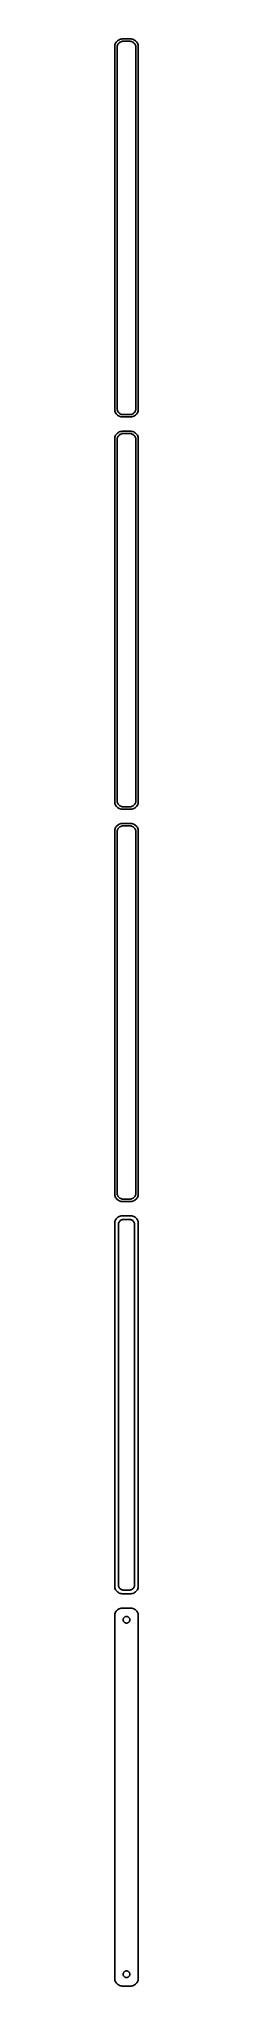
# Model space of a CAD drawing. Header units: metres. Extents: x -8 to 8, y 1125 to 2361.
import ezdxf

# ---------------------------------------------------------------- set-up
doc = ezdxf.new("R2010")
doc.units = ezdxf.units.M

msp = doc.modelspace()

# ---------------------------------------------------------------- linework, layer by layer
for p, q in [((-4.04507, 2360.76), (-4.62889, 2360.52)), ((-3.4369, 2360.91), (-4.04507, 2360.76)), ((-2.81395, 2360.99), (-3.4369, 2360.91)), ((2.81395, 2360.99), (-2.81395, 2360.99)), ((3.4369, 2360.91), (2.81395, 2360.99)), ((4.04507, 2360.76), (3.4369, 2360.91)), ((4.62889, 2360.52), (4.04507, 2360.76)), ((-7.46057, 2356.63), (-7.5, 2356)), ((-7.5, 2356), (-7.5, 2126)), ((-7.34291, 2357.24), (-7.46057, 2356.63)), ((-7.14888, 2357.84), (-7.34291, 2357.24)), ((-6.88153, 2358.41), (-7.14888, 2357.84)), ((-6.54507, 2358.94), (-6.88153, 2358.41)), ((-6.14484, 2359.42), (-6.54507, 2358.94)), ((-5.68712, 2359.85), (-6.14484, 2359.42)), ((-6, 2355.5), (-5.96844, 2356)), ((-6, 2126.5), (-6, 2355.5)), ((-5.96844, 2356), (-5.87433, 2356.49)), ((-5.87433, 2356.49), (-5.7191, 2356.97)), ((-5.7191, 2356.97), (-5.50522, 2357.43)), ((-5.17912, 2360.22), (-5.68712, 2359.85)), ((-5.50522, 2357.43), (-5.23605, 2357.85)), ((-5.23605, 2357.85), (-4.91586, 2358.24)), ((-4.62889, 2360.52), (-5.17912, 2360.22)), ((-4.91586, 2358.24), (-4.54968, 2358.58)), ((-4.54968, 2358.58), (-4.1433, 2358.88)), ((-4.1433, 2358.88), (-3.70311, 2359.12)), ((-3.70311, 2359.12), (-3.23605, 2359.3)), ((-3.23605, 2359.3), (-2.74951, 2359.43)), ((-2.74951, 2359.43), (-2.25116, 2359.49)), ((-2.25116, 2359.49), (2.25116, 2359.49)), ((2.25116, 2359.49), (2.74951, 2359.43)), ((2.74951, 2359.43), (3.23605, 2359.3)), ((3.23605, 2359.3), (3.70311, 2359.12)), ((3.70311, 2359.12), (4.1433, 2358.88)), ((4.1433, 2358.88), (4.54968, 2358.58)), ((4.54968, 2358.58), (4.91586, 2358.24)), ((5.17912, 2360.22), (4.62889, 2360.52)), ((4.91586, 2358.24), (5.23605, 2357.85)), ((5.68712, 2359.85), (5.17912, 2360.22)), ((5.23605, 2357.85), (5.50522, 2357.43)), ((5.50522, 2357.43), (5.7191, 2356.97)), ((6.14484, 2359.42), (5.68712, 2359.85)), ((5.7191, 2356.97), (5.87433, 2356.49)), ((5.87433, 2356.49), (5.96844, 2356)), ((5.96844, 2356), (6, 2355.5)), ((6, 2355.5), (6, 2126.5)), ((6.54507, 2358.94), (6.14484, 2359.42)), ((6.88153, 2358.41), (6.54507, 2358.94)), ((7.14888, 2357.84), (6.88153, 2358.41)), ((7.34291, 2357.24), (7.14888, 2357.84)), ((7.46057, 2356.63), (7.34291, 2357.24)), ((7.5, 2356), (7.46057, 2356.63)), ((7.5, 2126), (7.5, 2356)), ((-7.5, 2126), (-7.46057, 2125.37)), ((-5.96844, 2126), (-6, 2126.5)), ((-5.87433, 2125.51), (-5.96844, 2126)), ((5.96844, 2126), (5.87433, 2125.51)), ((6, 2126.5), (5.96844, 2126)), ((7.46057, 2125.37), (7.5, 2126)), ((-7.46057, 2125.37), (-7.34291, 2124.76)), ((-7.34291, 2124.76), (-7.14888, 2124.16)), ((-7.14888, 2124.16), (-6.88153, 2123.59)), ((-6.88153, 2123.59), (-6.54507, 2123.06)), ((-6.54507, 2123.06), (-6.14484, 2122.58)), ((-6.14484, 2122.58), (-5.68712, 2122.15)), ((-5.7191, 2125.03), (-5.87433, 2125.51)), ((-5.50522, 2124.57), (-5.7191, 2125.03)), ((-5.68712, 2122.15), (-5.17912, 2121.78)), ((-5.23605, 2124.15), (-5.50522, 2124.57)), ((-4.91586, 2123.76), (-5.23605, 2124.15)), ((-5.17912, 2121.78), (-4.62889, 2121.48)), ((-4.54968, 2123.42), (-4.91586, 2123.76)), ((-4.62889, 2121.48), (-4.04507, 2121.24)), ((-4.1433, 2123.12), (-4.54968, 2123.42)), ((-3.70311, 2122.88), (-4.1433, 2123.12)), ((-4.04507, 2121.24), (-3.4369, 2121.09)), ((-3.23605, 2122.7), (-3.70311, 2122.88)), ((-3.4369, 2121.09), (-2.81395, 2121.01)), ((-2.74951, 2122.57), (-3.23605, 2122.7)), ((-2.81395, 2121.01), (2.81395, 2121.01)), ((-2.25116, 2122.51), (-2.74951, 2122.57)), ((2.25116, 2122.51), (-2.25116, 2122.51)), ((2.74951, 2122.57), (2.25116, 2122.51)), ((3.23605, 2122.7), (2.74951, 2122.57)), ((2.81395, 2121.01), (3.4369, 2121.09)), ((3.70311, 2122.88), (3.23605, 2122.7)), ((3.4369, 2121.09), (4.04507, 2121.24)), ((4.1433, 2123.12), (3.70311, 2122.88)), ((4.04507, 2121.24), (4.62889, 2121.48)), ((4.54968, 2123.42), (4.1433, 2123.12)), ((4.91586, 2123.76), (4.54968, 2123.42)), ((4.62889, 2121.48), (5.17912, 2121.78)), ((5.23605, 2124.15), (4.91586, 2123.76)), ((5.17912, 2121.78), (5.68712, 2122.15)), ((5.50522, 2124.57), (5.23605, 2124.15)), ((5.7191, 2125.03), (5.50522, 2124.57)), ((5.68712, 2122.15), (6.14484, 2122.58)), ((5.87433, 2125.51), (5.7191, 2125.03)), ((6.14484, 2122.58), (6.54507, 2123.06)), ((6.54507, 2123.06), (6.88153, 2123.59)), ((6.88153, 2123.59), (7.14888, 2124.16)), ((7.14888, 2124.16), (7.34291, 2124.76)), ((7.34291, 2124.76), (7.46057, 2125.37)), ((-7.46057, 2107.63), (-7.5, 2107)), ((-7.5, 2107), (-7.5, 1877)), ((-7.34291, 2108.24), (-7.46057, 2107.63)), ((-7.14888, 2108.84), (-7.34291, 2108.24)), ((-6.88153, 2109.41), (-7.14888, 2108.84)), ((-6.54507, 2109.94), (-6.88153, 2109.41)), ((-6.14484, 2110.42), (-6.54507, 2109.94)), ((-5.68712, 2110.85), (-6.14484, 2110.42)), ((-6, 2106.5), (-5.96844, 2107)), ((-6, 1877.5), (-6, 2106.5)), ((-5.96844, 2107), (-5.87433, 2107.49)), ((-5.87433, 2107.49), (-5.7191, 2107.97)), ((-5.7191, 2107.97), (-5.50522, 2108.43)), ((-5.17912, 2111.22), (-5.68712, 2110.85)), ((-5.50522, 2108.43), (-5.23605, 2108.85)), ((-5.23605, 2108.85), (-4.91586, 2109.24)), ((-4.62889, 2111.52), (-5.17912, 2111.22)), ((-4.91586, 2109.24), (-4.54968, 2109.58)), ((-4.04507, 2111.76), (-4.62889, 2111.52)), ((-4.54968, 2109.58), (-4.1433, 2109.88)), ((-4.1433, 2109.88), (-3.70311, 2110.12)), ((-3.4369, 2111.91), (-4.04507, 2111.76)), ((-3.70311, 2110.12), (-3.23605, 2110.3)), ((-2.81395, 2111.99), (-3.4369, 2111.91)), ((-3.23605, 2110.3), (-2.74951, 2110.43)), ((2.81395, 2111.99), (-2.81395, 2111.99)), ((-2.74951, 2110.43), (-2.25116, 2110.49)), ((-2.25116, 2110.49), (2.25116, 2110.49)), ((2.25116, 2110.49), (2.74951, 2110.43)), ((2.74951, 2110.43), (3.23605, 2110.3)), ((3.4369, 2111.91), (2.81395, 2111.99)), ((3.23605, 2110.3), (3.70311, 2110.12)), ((4.04507, 2111.76), (3.4369, 2111.91)), ((3.70311, 2110.12), (4.1433, 2109.88)), ((4.62889, 2111.52), (4.04507, 2111.76)), ((4.1433, 2109.88), (4.54968, 2109.58)), ((4.54968, 2109.58), (4.91586, 2109.24)), ((5.17912, 2111.22), (4.62889, 2111.52)), ((4.91586, 2109.24), (5.23605, 2108.85)), ((5.68712, 2110.85), (5.17912, 2111.22)), ((5.23605, 2108.85), (5.50522, 2108.43)), ((5.50522, 2108.43), (5.7191, 2107.97)), ((6.14484, 2110.42), (5.68712, 2110.85)), ((5.7191, 2107.97), (5.87433, 2107.49)), ((5.87433, 2107.49), (5.96844, 2107)), ((5.96844, 2107), (6, 2106.5)), ((6, 2106.5), (6, 1877.5)), ((6.54507, 2109.94), (6.14484, 2110.42)), ((6.88153, 2109.41), (6.54507, 2109.94)), ((7.14888, 2108.84), (6.88153, 2109.41)), ((7.34291, 2108.24), (7.14888, 2108.84)), ((7.46057, 2107.63), (7.34291, 2108.24)), ((7.5, 2107), (7.46057, 2107.63)), ((7.5, 1877), (7.5, 2107)), ((-7.5, 1877), (-7.46057, 1876.37)), ((-7.46057, 1876.37), (-7.34291, 1875.76)), ((-7.34291, 1875.76), (-7.14888, 1875.16)), ((-7.14888, 1875.16), (-6.88153, 1874.59)), ((-6.88153, 1874.59), (-6.54507, 1874.06)), ((-6.54507, 1874.06), (-6.14484, 1873.58)), ((-6.14484, 1873.58), (-5.68712, 1873.15)), ((-5.96844, 1877), (-6, 1877.5)), ((-5.87433, 1876.51), (-5.96844, 1877)), ((-5.7191, 1876.03), (-5.87433, 1876.51)), ((-5.50522, 1875.57), (-5.7191, 1876.03)), ((-5.68712, 1873.15), (-5.17912, 1872.78)), ((-5.23605, 1875.15), (-5.50522, 1875.57)), ((-4.91586, 1874.76), (-5.23605, 1875.15)), ((-5.17912, 1872.78), (-4.62889, 1872.48)), ((-4.54968, 1874.42), (-4.91586, 1874.76)), ((-4.62889, 1872.48), (-4.04507, 1872.24)), ((-4.1433, 1874.12), (-4.54968, 1874.42)), ((-3.70311, 1873.88), (-4.1433, 1874.12)), ((-4.04507, 1872.24), (-3.4369, 1872.09)), ((-3.23605, 1873.7), (-3.70311, 1873.88)), ((-3.4369, 1872.09), (-2.81395, 1872.01)), ((-2.74951, 1873.57), (-3.23605, 1873.7)), ((-2.81395, 1872.01), (2.81395, 1872.01)), ((-2.25116, 1873.51), (-2.74951, 1873.57)), ((2.25116, 1873.51), (-2.25116, 1873.51)), ((2.74951, 1873.57), (2.25116, 1873.51)), ((3.23605, 1873.7), (2.74951, 1873.57)), ((2.81395, 1872.01), (3.4369, 1872.09)), ((3.70311, 1873.88), (3.23605, 1873.7)), ((3.4369, 1872.09), (4.04507, 1872.24)), ((4.1433, 1874.12), (3.70311, 1873.88)), ((4.04507, 1872.24), (4.62889, 1872.48)), ((4.54968, 1874.42), (4.1433, 1874.12)), ((4.91586, 1874.76), (4.54968, 1874.42)), ((4.62889, 1872.48), (5.17912, 1872.78)), ((5.23605, 1875.15), (4.91586, 1874.76)), ((5.17912, 1872.78), (5.68712, 1873.15)), ((5.50522, 1875.57), (5.23605, 1875.15)), ((5.7191, 1876.03), (5.50522, 1875.57)), ((5.68712, 1873.15), (6.14484, 1873.58)), ((5.87433, 1876.51), (5.7191, 1876.03)), ((5.96844, 1877), (5.87433, 1876.51)), ((6, 1877.5), (5.96844, 1877)), ((6.14484, 1873.58), (6.54507, 1874.06)), ((6.54507, 1874.06), (6.88153, 1874.59)), ((6.88153, 1874.59), (7.14888, 1875.16)), ((7.14888, 1875.16), (7.34291, 1875.76)), ((7.34291, 1875.76), (7.46057, 1876.37)), ((7.46057, 1876.37), (7.5, 1877)), ((-7.46057, 1858.63), (-7.5, 1858)), ((-7.5, 1858), (-7.5, 1628)), ((-7.34291, 1859.24), (-7.46057, 1858.63)), ((-7.14888, 1859.84), (-7.34291, 1859.24)), ((-6.88153, 1860.41), (-7.14888, 1859.84)), ((-6.54507, 1860.94), (-6.88153, 1860.41)), ((-6.14484, 1861.42), (-6.54507, 1860.94)), ((-5.68712, 1861.85), (-6.14484, 1861.42)), ((-6, 1857.5), (-5.96844, 1858)), ((-6, 1628.5), (-6, 1857.5)), ((-5.96844, 1858), (-5.87433, 1858.49)), ((-5.87433, 1858.49), (-5.7191, 1858.97)), ((-5.7191, 1858.97), (-5.50522, 1859.43)), ((-5.17912, 1862.22), (-5.68712, 1861.85)), ((-5.50522, 1859.43), (-5.23605, 1859.85)), ((-5.23605, 1859.85), (-4.91586, 1860.24)), ((-4.62889, 1862.52), (-5.17912, 1862.22)), ((-4.91586, 1860.24), (-4.54968, 1860.58)), ((-4.04507, 1862.76), (-4.62889, 1862.52)), ((-4.54968, 1860.58), (-4.1433, 1860.88)), ((-4.1433, 1860.88), (-3.70311, 1861.12)), ((-3.4369, 1862.91), (-4.04507, 1862.76)), ((-3.70311, 1861.12), (-3.23605, 1861.3)), ((-2.81395, 1862.99), (-3.4369, 1862.91)), ((-3.23605, 1861.3), (-2.74951, 1861.43)), ((2.81395, 1862.99), (-2.81395, 1862.99)), ((-2.74951, 1861.43), (-2.25116, 1861.49)), ((-2.25116, 1861.49), (2.25116, 1861.49)), ((2.25116, 1861.49), (2.74951, 1861.43)), ((2.74951, 1861.43), (3.23605, 1861.3)), ((3.4369, 1862.91), (2.81395, 1862.99)), ((3.23605, 1861.3), (3.70311, 1861.12)), ((4.04507, 1862.76), (3.4369, 1862.91)), ((3.70311, 1861.12), (4.1433, 1860.88)), ((4.62889, 1862.52), (4.04507, 1862.76)), ((4.1433, 1860.88), (4.54968, 1860.58)), ((4.54968, 1860.58), (4.91586, 1860.24)), ((5.17912, 1862.22), (4.62889, 1862.52)), ((4.91586, 1860.24), (5.23605, 1859.85)), ((5.68712, 1861.85), (5.17912, 1862.22)), ((5.23605, 1859.85), (5.50522, 1859.43)), ((5.50522, 1859.43), (5.7191, 1858.97)), ((6.14484, 1861.42), (5.68712, 1861.85)), ((5.7191, 1858.97), (5.87433, 1858.49)), ((5.87433, 1858.49), (5.96844, 1858)), ((5.96844, 1858), (6, 1857.5)), ((6, 1857.5), (6, 1628.5)), ((6.54507, 1860.94), (6.14484, 1861.42)), ((6.88153, 1860.41), (6.54507, 1860.94)), ((7.14888, 1859.84), (6.88153, 1860.41)), ((7.34291, 1859.24), (7.14888, 1859.84)), ((7.46057, 1858.63), (7.34291, 1859.24)), ((7.5, 1858), (7.46057, 1858.63)), ((7.5, 1628), (7.5, 1858)), ((-7.5, 1628), (-7.46057, 1627.37)), ((-7.46057, 1627.37), (-7.34291, 1626.76)), ((-7.34291, 1626.76), (-7.14888, 1626.16)), ((-7.14888, 1626.16), (-6.88153, 1625.59)), ((-6.88153, 1625.59), (-6.54507, 1625.06)), ((-6.54507, 1625.06), (-6.14484, 1624.58)), ((-6.14484, 1624.58), (-5.68712, 1624.15)), ((-5.96844, 1628), (-6, 1628.5)), ((-5.87433, 1627.51), (-5.96844, 1628)), ((-5.7191, 1627.03), (-5.87433, 1627.51)), ((-5.50522, 1626.57), (-5.7191, 1627.03)), ((-5.68712, 1624.15), (-5.17912, 1623.78)), ((-5.23605, 1626.15), (-5.50522, 1626.57)), ((-4.91586, 1625.76), (-5.23605, 1626.15)), ((-5.17912, 1623.78), (-4.62889, 1623.48)), ((-4.54968, 1625.42), (-4.91586, 1625.76)), ((-4.62889, 1623.48), (-4.04507, 1623.24)), ((-4.1433, 1625.12), (-4.54968, 1625.42)), ((-3.70311, 1624.88), (-4.1433, 1625.12)), ((-4.04507, 1623.24), (-3.4369, 1623.09)), ((-3.23605, 1624.7), (-3.70311, 1624.88)), ((-3.4369, 1623.09), (-2.81395, 1623.01)), ((-2.74951, 1624.57), (-3.23605, 1624.7)), ((-2.81395, 1623.01), (2.81395, 1623.01)), ((-2.25116, 1624.51), (-2.74951, 1624.57)), ((2.25116, 1624.51), (-2.25116, 1624.51)), ((2.74951, 1624.57), (2.25116, 1624.51)), ((3.23605, 1624.7), (2.74951, 1624.57)), ((2.81395, 1623.01), (3.4369, 1623.09)), ((3.70311, 1624.88), (3.23605, 1624.7)), ((3.4369, 1623.09), (4.04507, 1623.24)), ((4.1433, 1625.12), (3.70311, 1624.88)), ((4.04507, 1623.24), (4.62889, 1623.48)), ((4.54968, 1625.42), (4.1433, 1625.12)), ((4.91586, 1625.76), (4.54968, 1625.42)), ((4.62889, 1623.48), (5.17912, 1623.78)), ((5.23605, 1626.15), (4.91586, 1625.76)), ((5.17912, 1623.78), (5.68712, 1624.15)), ((5.50522, 1626.57), (5.23605, 1626.15)), ((5.7191, 1627.03), (5.50522, 1626.57)), ((5.68712, 1624.15), (6.14484, 1624.58)), ((5.87433, 1627.51), (5.7191, 1627.03)), ((5.96844, 1628), (5.87433, 1627.51)), ((6, 1628.5), (5.96844, 1628)), ((6.14484, 1624.58), (6.54507, 1625.06)), ((6.54507, 1625.06), (6.88153, 1625.59)), ((6.88153, 1625.59), (7.14888, 1626.16)), ((7.14888, 1626.16), (7.34291, 1626.76)), ((7.34291, 1626.76), (7.46057, 1627.37)), ((7.46057, 1627.37), (7.5, 1628)), ((-7.46057, 1609.63), (-7.5, 1609)), ((-7.5, 1609), (-7.5, 1379)), ((-7.34291, 1610.24), (-7.46057, 1609.63)), ((-7.14888, 1610.84), (-7.34291, 1610.24)), ((-6.88153, 1611.41), (-7.14888, 1610.84)), ((-6.54507, 1611.94), (-6.88153, 1611.41)), ((-6.14484, 1612.42), (-6.54507, 1611.94)), ((-5.68712, 1612.85), (-6.14484, 1612.42)), ((-5.17912, 1613.22), (-5.68712, 1612.85)), ((-4.62889, 1613.52), (-5.17912, 1613.22)), ((-5.11292, 1608.5), (-5.08836, 1608.89)), ((-5.11292, 1379.5), (-5.11292, 1608.5)), ((-5.08836, 1608.89), (-5.01512, 1609.27)), ((-5.01512, 1609.27), (-4.89432, 1609.65)), ((-4.89432, 1609.65), (-4.72786, 1610)), ((-4.72786, 1610), (-4.5184, 1610.33)), ((-4.04507, 1613.76), (-4.62889, 1613.52)), ((-4.5184, 1610.33), (-4.26921, 1610.63)), ((-4.26921, 1610.63), (-3.98424, 1610.9)), ((-3.4369, 1613.91), (-4.04507, 1613.76)), ((-3.98424, 1610.9), (-3.66798, 1611.13)), ((-3.66798, 1611.13), (-3.32541, 1611.32)), ((-2.81395, 1613.99), (-3.4369, 1613.91)), ((-3.32541, 1611.32), (-2.96194, 1611.46)), ((-2.96194, 1611.46), (-2.5833, 1611.56)), ((2.81395, 1613.99), (-2.81395, 1613.99)), ((-2.5833, 1611.56), (-2.19545, 1611.61)), ((-2.19545, 1611.61), (2.19545, 1611.61)), ((2.19545, 1611.61), (2.5833, 1611.56)), ((2.5833, 1611.56), (2.96194, 1611.46)), ((3.4369, 1613.91), (2.81395, 1613.99)), ((2.96194, 1611.46), (3.32541, 1611.32)), ((3.32541, 1611.32), (3.66798, 1611.13)), ((4.04507, 1613.76), (3.4369, 1613.91)), ((3.66798, 1611.13), (3.98424, 1610.9)), ((3.98424, 1610.9), (4.26921, 1610.63)), ((4.62889, 1613.52), (4.04507, 1613.76)), ((4.26921, 1610.63), (4.5184, 1610.33)), ((4.5184, 1610.33), (4.72786, 1610)), ((5.17912, 1613.22), (4.62889, 1613.52)), ((4.72786, 1610), (4.89432, 1609.65)), ((4.89432, 1609.65), (5.01512, 1609.27)), ((5.01512, 1609.27), (5.08836, 1608.89)), ((5.08836, 1608.89), (5.11292, 1608.5)), ((5.11292, 1608.5), (5.11292, 1379.5)), ((5.68712, 1612.85), (5.17912, 1613.22)), ((6.14484, 1612.42), (5.68712, 1612.85)), ((6.54507, 1611.94), (6.14484, 1612.42)), ((6.88153, 1611.41), (6.54507, 1611.94)), ((7.14888, 1610.84), (6.88153, 1611.41)), ((7.34291, 1610.24), (7.14888, 1610.84)), ((7.46057, 1609.63), (7.34291, 1610.24)), ((7.5, 1609), (7.46057, 1609.63)), ((7.5, 1379), (7.5, 1609)), ((-7.5, 1379), (-7.46057, 1378.37)), ((-7.46057, 1378.37), (-7.34291, 1377.76)), ((-7.34291, 1377.76), (-7.14888, 1377.16)), ((-7.14888, 1377.16), (-6.88153, 1376.59)), ((-6.88153, 1376.59), (-6.54507, 1376.06)), ((-6.54507, 1376.06), (-6.14484, 1375.58)), ((-6.14484, 1375.58), (-5.68712, 1375.15)), ((-5.68712, 1375.15), (-5.17912, 1374.78)), ((-5.17912, 1374.78), (-4.62889, 1374.48)), ((-5.08836, 1379.11), (-5.11292, 1379.5)), ((-5.01512, 1378.73), (-5.08836, 1379.11)), ((-4.89432, 1378.35), (-5.01512, 1378.73)), ((-4.72786, 1378), (-4.89432, 1378.35)), ((-4.5184, 1377.67), (-4.72786, 1378)), ((-4.62889, 1374.48), (-4.04507, 1374.24)), ((-4.26921, 1377.37), (-4.5184, 1377.67)), ((-3.98424, 1377.1), (-4.26921, 1377.37)), ((-4.04507, 1374.24), (-3.4369, 1374.09)), ((-3.66798, 1376.87), (-3.98424, 1377.1)), ((-3.32541, 1376.68), (-3.66798, 1376.87)), ((-3.4369, 1374.09), (-2.81395, 1374.01)), ((-2.96194, 1376.54), (-3.32541, 1376.68)), ((-2.5833, 1376.44), (-2.96194, 1376.54)), ((-2.81395, 1374.01), (2.81395, 1374.01)), ((-2.19545, 1376.39), (-2.5833, 1376.44)), ((2.19545, 1376.39), (-2.19545, 1376.39)), ((2.5833, 1376.44), (2.19545, 1376.39)), ((2.96194, 1376.54), (2.5833, 1376.44)), ((2.81395, 1374.01), (3.4369, 1374.09)), ((3.32541, 1376.68), (2.96194, 1376.54)), ((3.66798, 1376.87), (3.32541, 1376.68)), ((3.4369, 1374.09), (4.04507, 1374.24)), ((3.98424, 1377.1), (3.66798, 1376.87)), ((4.26921, 1377.37), (3.98424, 1377.1)), ((4.04507, 1374.24), (4.62889, 1374.48)), ((4.5184, 1377.67), (4.26921, 1377.37)), ((4.72786, 1378), (4.5184, 1377.67)), ((4.62889, 1374.48), (5.17912, 1374.78)), ((4.89432, 1378.35), (4.72786, 1378)), ((5.01512, 1378.73), (4.89432, 1378.35)), ((5.08836, 1379.11), (5.01512, 1378.73)), ((5.11292, 1379.5), (5.08836, 1379.11)), ((5.17912, 1374.78), (5.68712, 1375.15)), ((5.68712, 1375.15), (6.14484, 1375.58)), ((6.14484, 1375.58), (6.54507, 1376.06)), ((6.54507, 1376.06), (6.88153, 1376.59)), ((6.88153, 1376.59), (7.14888, 1377.16)), ((7.14888, 1377.16), (7.34291, 1377.76)), ((7.34291, 1377.76), (7.46057, 1378.37)), ((7.46057, 1378.37), (7.5, 1379)), ((-7.46057, 1360.63), (-7.5, 1360)), ((-7.5, 1360), (-7.5, 1130)), ((-7.34291, 1361.24), (-7.46057, 1360.63)), ((-7.14888, 1361.84), (-7.34291, 1361.24)), ((-6.88153, 1362.41), (-7.14888, 1361.84)), ((-6.54507, 1362.94), (-6.88153, 1362.41)), ((-6.14484, 1363.42), (-6.54507, 1362.94)), ((-5.68712, 1363.85), (-6.14484, 1363.42)), ((-5.17912, 1364.22), (-5.68712, 1363.85)), ((-4.62889, 1364.52), (-5.17912, 1364.22)), ((-4.04507, 1364.76), (-4.62889, 1364.52)), ((-3.4369, 1364.91), (-4.04507, 1364.76)), ((-2.81395, 1364.99), (-3.4369, 1364.91)), ((2.81395, 1364.99), (-2.81395, 1364.99)), ((-0.659836, 1359.53), (-0.400101, 1359.6)), ((-0.400101, 1359.6), (-0.134064, 1359.63)), ((-0.134064, 1359.63), (0.134064, 1359.63)), ((0.134064, 1359.63), (0.400101, 1359.6)), ((0.400101, 1359.6), (0.659836, 1359.53)), ((3.4369, 1364.91), (2.81395, 1364.99)), ((4.04507, 1364.76), (3.4369, 1364.91)), ((4.62889, 1364.52), (4.04507, 1364.76)), ((5.17912, 1364.22), (4.62889, 1364.52)), ((5.68712, 1363.85), (5.17912, 1364.22)), ((6.14484, 1363.42), (5.68712, 1363.85)), ((6.54507, 1362.94), (6.14484, 1363.42)), ((6.88153, 1362.41), (6.54507, 1362.94)), ((7.14888, 1361.84), (6.88153, 1362.41)), ((7.34291, 1361.24), (7.14888, 1361.84)), ((7.46057, 1360.63), (7.34291, 1361.24)), ((7.5, 1360), (7.46057, 1360.63)), ((7.5, 1130), (7.5, 1360)), ((-2.13528, 1357.5), (-2.11845, 1357.77)), ((-2.11845, 1357.23), (-2.13528, 1357.5)), ((-2.11845, 1357.77), (-2.06821, 1358.03)), ((-2.06821, 1356.97), (-2.11845, 1357.23)), ((-2.06821, 1358.03), (-1.98534, 1358.29)), ((-1.98534, 1356.71), (-2.06821, 1356.97)), ((-1.98534, 1358.29), (-1.87117, 1358.53)), ((-1.87117, 1356.47), (-1.98534, 1356.71)), ((-1.87117, 1358.53), (-1.72748, 1358.76)), ((-1.72748, 1356.24), (-1.87117, 1356.47)), ((-1.72748, 1358.76), (-1.55655, 1358.96)), ((-1.55655, 1356.04), (-1.72748, 1356.24)), ((-1.55655, 1358.96), (-1.36108, 1359.15)), ((-1.36108, 1355.85), (-1.55655, 1356.04)), ((-1.36108, 1359.15), (-1.14413, 1359.3)), ((-1.14413, 1355.7), (-1.36108, 1355.85)), ((-1.14413, 1359.3), (-0.909149, 1359.43)), ((-0.909149, 1355.57), (-1.14413, 1355.7)), ((-0.909149, 1359.43), (-0.659836, 1359.53)), ((-0.659836, 1355.47), (-0.909149, 1355.57)), ((-0.400101, 1355.4), (-0.659836, 1355.47)), ((-0.134064, 1355.37), (-0.400101, 1355.4)), ((0.134064, 1355.37), (-0.134064, 1355.37)), ((0.400101, 1355.4), (0.134064, 1355.37)), ((0.659836, 1355.47), (0.400101, 1355.4)), ((0.659836, 1359.53), (0.909149, 1359.43)), ((0.909149, 1355.57), (0.659836, 1355.47)), ((0.909149, 1359.43), (1.14413, 1359.3)), ((1.14413, 1355.7), (0.909149, 1355.57)), ((1.14413, 1359.3), (1.36108, 1359.15)), ((1.36108, 1355.85), (1.14413, 1355.7)), ((1.36108, 1359.15), (1.55655, 1358.96)), ((1.55655, 1356.04), (1.36108, 1355.85)), ((1.55655, 1358.96), (1.72748, 1358.76)), ((1.72748, 1356.24), (1.55655, 1356.04)), ((1.72748, 1358.76), (1.87117, 1358.53)), ((1.87117, 1356.47), (1.72748, 1356.24)), ((1.87117, 1358.53), (1.98534, 1358.29)), ((1.98534, 1356.71), (1.87117, 1356.47)), ((1.98534, 1358.29), (2.06821, 1358.03)), ((2.06821, 1356.97), (1.98534, 1356.71)), ((2.06821, 1358.03), (2.11845, 1357.77)), ((2.11845, 1357.23), (2.06821, 1356.97)), ((2.11845, 1357.77), (2.13528, 1357.5)), ((2.13528, 1357.5), (2.11845, 1357.23)), ((-7.5, 1130), (-7.46057, 1129.37)), ((-7.46057, 1129.37), (-7.34291, 1128.76)), ((-7.34291, 1128.76), (-7.14888, 1128.16)), ((-7.14888, 1128.16), (-6.88153, 1127.59)), ((-6.88153, 1127.59), (-6.54507, 1127.06)), ((-6.54507, 1127.06), (-6.14484, 1126.58)), ((-6.14484, 1126.58), (-5.68712, 1126.15)), ((-5.68712, 1126.15), (-5.17912, 1125.78)), ((-5.17912, 1125.78), (-4.62889, 1125.48)), ((-4.62889, 1125.48), (-4.04507, 1125.24)), ((-4.04507, 1125.24), (-3.4369, 1125.09)), ((-3.4369, 1125.09), (-2.81395, 1125.01)), ((-2.81395, 1125.01), (2.81395, 1125.01)), ((-2.13528, 1132.5), (-2.11845, 1132.77)), ((-2.11845, 1132.23), (-2.13528, 1132.5)), ((-2.11845, 1132.77), (-2.06821, 1133.03)), ((-2.06821, 1131.97), (-2.11845, 1132.23)), ((-2.06821, 1133.03), (-1.98534, 1133.29)), ((-1.98534, 1131.71), (-2.06821, 1131.97)), ((-1.98534, 1133.29), (-1.87117, 1133.53)), ((-1.87117, 1131.47), (-1.98534, 1131.71)), ((-1.87117, 1133.53), (-1.72748, 1133.76)), ((-1.72748, 1131.24), (-1.87117, 1131.47)), ((-1.72748, 1133.76), (-1.55655, 1133.96)), ((-1.55655, 1131.04), (-1.72748, 1131.24)), ((-1.55655, 1133.96), (-1.36108, 1134.15)), ((-1.36108, 1130.85), (-1.55655, 1131.04)), ((-1.36108, 1134.15), (-1.14413, 1134.3)), ((-1.14413, 1130.7), (-1.36108, 1130.85)), ((-1.14413, 1134.3), (-0.909149, 1134.43)), ((-0.909149, 1130.57), (-1.14413, 1130.7)), ((-0.909149, 1134.43), (-0.659836, 1134.53)), ((-0.659836, 1130.47), (-0.909149, 1130.57)), ((-0.659836, 1134.53), (-0.400101, 1134.6)), ((-0.400101, 1130.4), (-0.659836, 1130.47)), ((-0.400101, 1134.6), (-0.134064, 1134.63)), ((-0.134064, 1130.37), (-0.400101, 1130.4)), ((-0.134064, 1134.63), (0.134064, 1134.63)), ((0.134064, 1130.37), (-0.134064, 1130.37)), ((0.134064, 1134.63), (0.400101, 1134.6)), ((0.400101, 1130.4), (0.134064, 1130.37)), ((0.400101, 1134.6), (0.659836, 1134.53)), ((0.659836, 1130.47), (0.400101, 1130.4)), ((0.659836, 1134.53), (0.909149, 1134.43)), ((0.909149, 1130.57), (0.659836, 1130.47)), ((0.909149, 1134.43), (1.14413, 1134.3)), ((1.14413, 1130.7), (0.909149, 1130.57)), ((1.14413, 1134.3), (1.36108, 1134.15)), ((1.36108, 1130.85), (1.14413, 1130.7)), ((1.36108, 1134.15), (1.55655, 1133.96)), ((1.55655, 1131.04), (1.36108, 1130.85)), ((1.55655, 1133.96), (1.72748, 1133.76)), ((1.72748, 1131.24), (1.55655, 1131.04)), ((1.72748, 1133.76), (1.87117, 1133.53)), ((1.87117, 1131.47), (1.72748, 1131.24)), ((1.87117, 1133.53), (1.98534, 1133.29)), ((1.98534, 1131.71), (1.87117, 1131.47)), ((1.98534, 1133.29), (2.06821, 1133.03)), ((2.06821, 1131.97), (1.98534, 1131.71)), ((2.06821, 1133.03), (2.11845, 1132.77)), ((2.11845, 1132.23), (2.06821, 1131.97)), ((2.11845, 1132.77), (2.13528, 1132.5)), ((2.13528, 1132.5), (2.11845, 1132.23)), ((2.81395, 1125.01), (3.4369, 1125.09)), ((3.4369, 1125.09), (4.04507, 1125.24)), ((4.04507, 1125.24), (4.62889, 1125.48)), ((4.62889, 1125.48), (5.17912, 1125.78)), ((5.17912, 1125.78), (5.68712, 1126.15)), ((5.68712, 1126.15), (6.14484, 1126.58)), ((6.14484, 1126.58), (6.54507, 1127.06)), ((6.54507, 1127.06), (6.88153, 1127.59)), ((6.88153, 1127.59), (7.14888, 1128.16)), ((7.14888, 1128.16), (7.34291, 1128.76)), ((7.34291, 1128.76), (7.46057, 1129.37)), ((7.46057, 1129.37), (7.5, 1130))]:
    msp.add_line(p, q)

doc.saveas('drawing.dxf')
